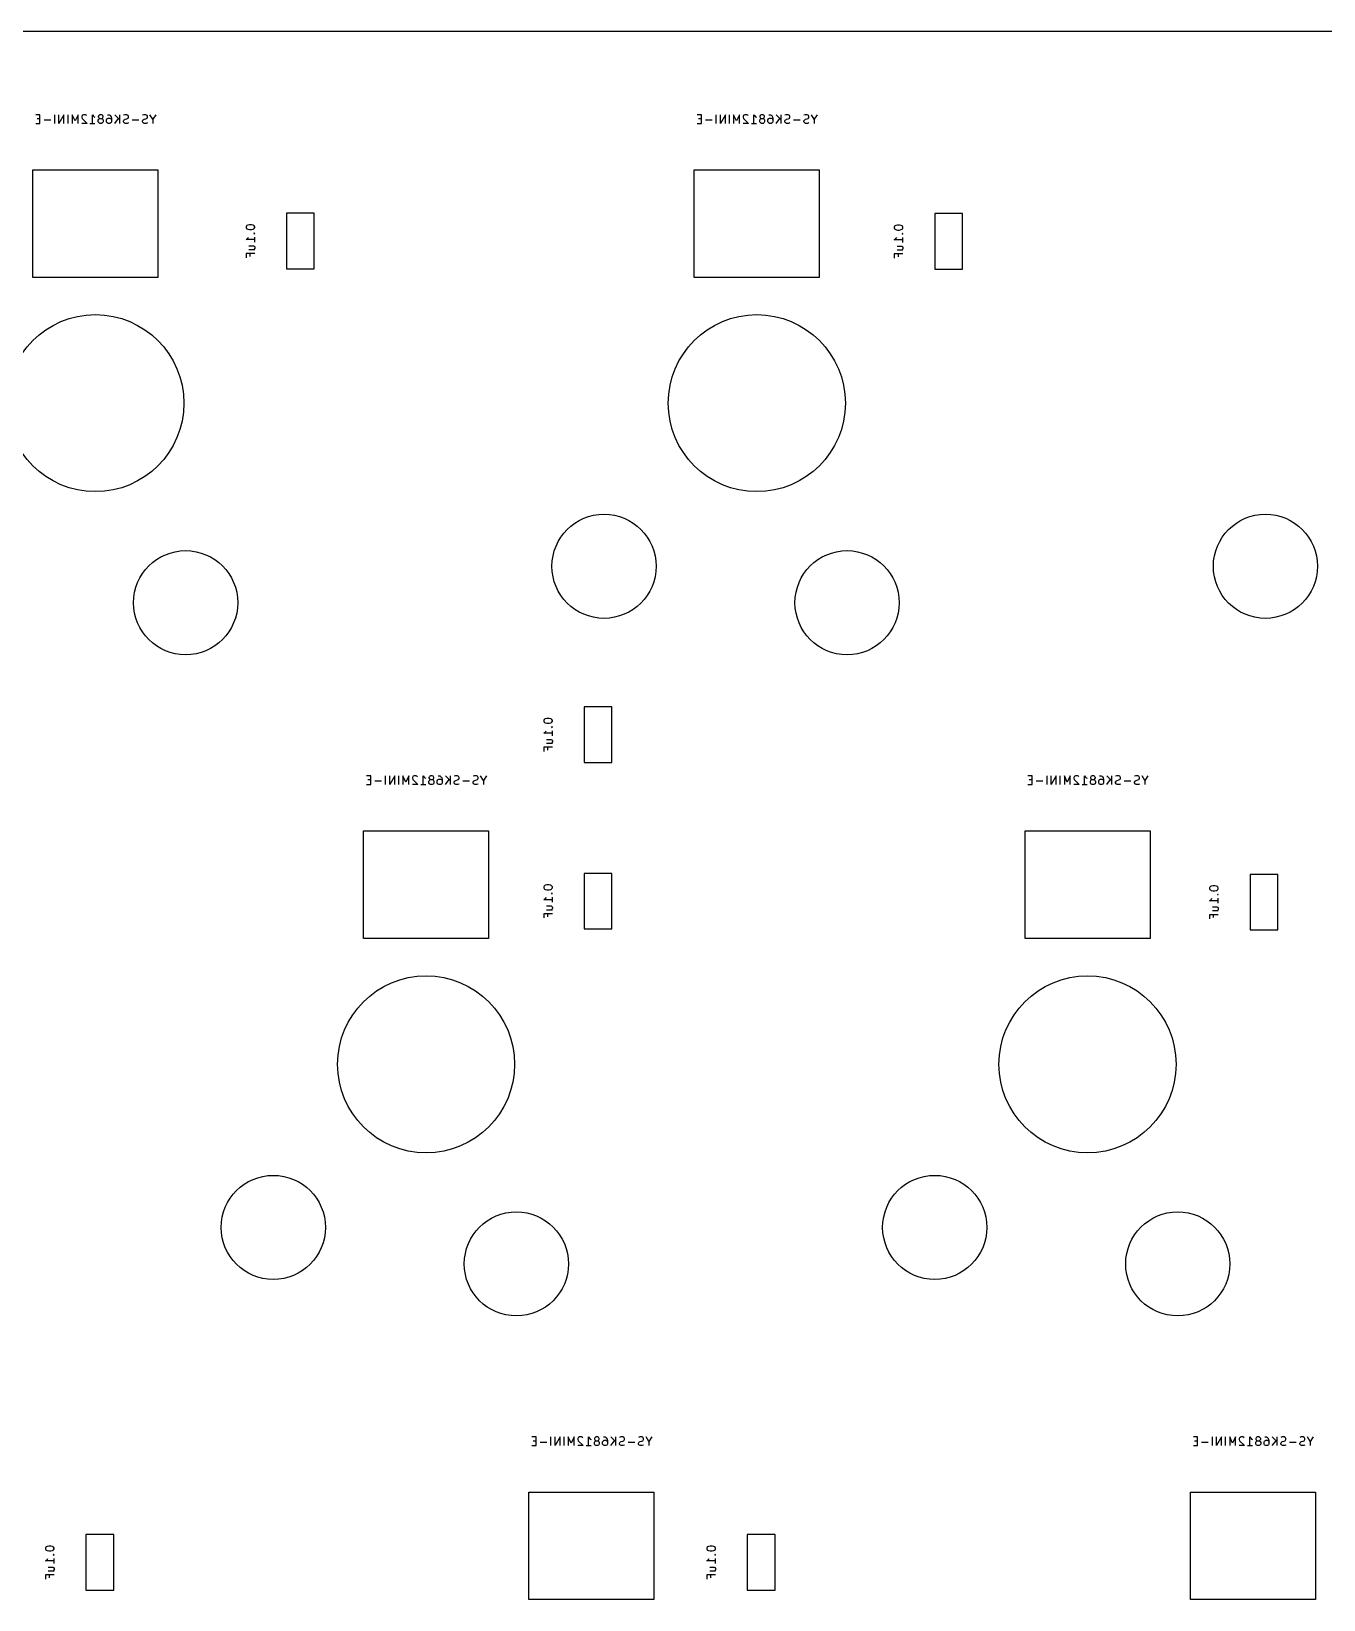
# Model space of a CAD drawing. Header units: millimetres. Extents: x -19 to 311, y -2 to 103.
# Drawn here: x 53.11 to 90.33, y 51.26 to 96.44 of the extents above; entities that cross this region are included whole.
import ezdxf

# ---------------------------------------------------------------- set-up
doc = ezdxf.new("R2010")
doc.units = ezdxf.units.MM
doc.layers.add('B.Fab', color=155, linetype='CONTINUOUS', true_color=0x585d84)
doc.layers.add('Edge.Cuts', color=254, linetype='CONTINUOUS', true_color=0xd0d2cd)

msp = doc.modelspace()

# ---------------------------------------------------------------- linework, layer by layer
at = {"layer": 'B.Fab', "linetype": 'CONTINUOUS'}
for p, q in [((53.359761, 94.043426), (53.240713, 94.043426)), ((53.359761, 93.793426), (53.359761, 94.043426)), ((53.788333, 93.793426), (53.788333, 94.043426)), ((54.050238, 94.043426), (53.907381, 93.793426)), ((53.907381, 93.793426), (53.907381, 94.043426)), ((54.050238, 93.793426), (54.050238, 94.043426)), ((54.169286, 93.793426), (54.169286, 94.043426)), ((54.371666, 93.864854), (54.288333, 94.043426)), ((54.288333, 94.043426), (54.288333, 93.793426)), ((54.455, 94.043426), (54.371666, 93.864854)), ((54.455, 93.793426), (54.455, 94.043426)), ((54.574047, 94.019616), (54.562142, 93.995807)), ((54.562142, 93.995807), (54.562142, 93.971997)), ((54.585952, 94.031521), (54.574047, 94.019616)), ((54.609761, 94.043426), (54.585952, 94.031521)), ((54.669285, 94.043426), (54.609761, 94.043426)), ((54.693095, 94.031521), (54.669285, 94.043426)), ((54.704999, 94.019616), (54.693095, 94.031521)), ((54.871666, 93.793426), (54.871666, 94.043426)), ((54.871666, 94.043426), (54.895475, 94.007711)), ((54.895475, 94.007711), (54.919285, 93.983902)), ((55.050237, 94.019616), (55.038332, 93.995807)), ((55.038332, 93.995807), (55.038332, 93.983902)), ((55.062142, 94.031521), (55.050237, 94.019616)), ((55.085951, 94.043426), (55.062142, 94.031521)), ((55.13357, 94.043426), (55.085951, 94.043426)), ((55.15738, 94.031521), (55.13357, 94.043426)), ((55.169285, 94.019616), (55.15738, 94.031521)), ((55.181189, 93.995807), (55.169285, 94.019616)), ((55.181189, 93.983902), (55.181189, 93.995807)), ((55.300237, 94.043426), (55.347856, 94.043426)), ((55.347856, 94.043426), (55.371665, 94.031521)), ((55.371665, 94.031521), (55.38357, 94.019616)), ((55.38357, 94.019616), (55.40738, 93.983902)), ((55.514523, 94.043426), (55.65738, 93.900569)), ((55.65738, 93.793426), (55.65738, 94.043426)), ((55.800237, 94.043426), (55.764522, 94.031521)), ((55.85976, 94.043426), (55.800237, 94.043426)), ((55.88357, 94.031521), (55.85976, 94.043426)), ((55.895475, 94.019616), (55.88357, 94.031521)), ((55.907379, 93.995807), (55.895475, 94.019616)), ((55.907379, 93.971997), (55.907379, 93.995807)), ((56.347856, 94.043426), (56.312141, 94.031521)), ((56.407379, 94.043426), (56.347856, 94.043426)), ((56.431189, 94.031521), (56.407379, 94.043426)), ((56.443094, 94.019616), (56.431189, 94.031521)), ((56.454998, 93.995807), (56.443094, 94.019616)), ((56.454998, 93.971997), (56.454998, 93.995807)), ((56.609761, 93.912473), (56.526427, 94.043426)), ((56.693094, 94.043426), (56.609761, 93.912473)), ((72.409761, 94.043426), (72.290713, 94.043426)), ((72.409761, 93.793426), (72.409761, 94.043426)), ((72.838333, 93.793426), (72.838333, 94.043426)), ((73.100238, 94.043426), (72.957381, 93.793426)), ((72.957381, 93.793426), (72.957381, 94.043426)), ((73.100238, 93.793426), (73.100238, 94.043426)), ((73.219286, 93.793426), (73.219286, 94.043426)), ((73.421666, 93.864854), (73.338333, 94.043426)), ((73.338333, 94.043426), (73.338333, 93.793426)), ((73.505, 94.043426), (73.421666, 93.864854)), ((73.505, 93.793426), (73.505, 94.043426)), ((73.624047, 94.019616), (73.612142, 93.995807)), ((73.612142, 93.995807), (73.612142, 93.971997)), ((73.635952, 94.031521), (73.624047, 94.019616)), ((73.659761, 94.043426), (73.635952, 94.031521)), ((73.719285, 94.043426), (73.659761, 94.043426)), ((73.743095, 94.031521), (73.719285, 94.043426)), ((73.754999, 94.019616), (73.743095, 94.031521)), ((73.921666, 93.793426), (73.921666, 94.043426)), ((73.921666, 94.043426), (73.945475, 94.007711)), ((73.945475, 94.007711), (73.969285, 93.983902)), ((74.100237, 94.019616), (74.088332, 93.995807)), ((74.088332, 93.995807), (74.088332, 93.983902)), ((74.112142, 94.031521), (74.100237, 94.019616)), ((74.135951, 94.043426), (74.112142, 94.031521)), ((74.18357, 94.043426), (74.135951, 94.043426)), ((74.20738, 94.031521), (74.18357, 94.043426)), ((74.219285, 94.019616), (74.20738, 94.031521)), ((74.231189, 93.995807), (74.219285, 94.019616)), ((74.231189, 93.983902), (74.231189, 93.995807)), ((74.350237, 94.043426), (74.397856, 94.043426)), ((74.397856, 94.043426), (74.421665, 94.031521)), ((74.421665, 94.031521), (74.43357, 94.019616)), ((74.43357, 94.019616), (74.45738, 93.983902)), ((74.564523, 94.043426), (74.70738, 93.900569)), ((74.70738, 93.793426), (74.70738, 94.043426)), ((74.850237, 94.043426), (74.814522, 94.031521)), ((74.90976, 94.043426), (74.850237, 94.043426)), ((74.93357, 94.031521), (74.90976, 94.043426)), ((74.945475, 94.019616), (74.93357, 94.031521)), ((74.957379, 93.995807), (74.945475, 94.019616)), ((74.957379, 93.971997), (74.957379, 93.995807)), ((75.397856, 94.043426), (75.362141, 94.031521)), ((75.457379, 94.043426), (75.397856, 94.043426)), ((75.481189, 94.031521), (75.457379, 94.043426)), ((75.493094, 94.019616), (75.481189, 94.031521)), ((75.504998, 93.995807), (75.493094, 94.019616)), ((75.504998, 93.971997), (75.504998, 93.995807)), ((75.659761, 93.912473), (75.576427, 94.043426)), ((75.743094, 94.043426), (75.659761, 93.912473)), ((53.240713, 93.793426), (53.359761, 93.793426)), ((53.359761, 93.924378), (53.276427, 93.924378)), ((53.669285, 93.888664), (53.478809, 93.888664)), ((54.562142, 93.971997), (54.574047, 93.936283)), ((54.716904, 93.793426), (54.562142, 93.793426)), ((54.574047, 93.936283), (54.716904, 93.793426)), ((54.800237, 93.793426), (54.943094, 93.793426)), ((54.919285, 93.983902), (54.943094, 93.971997)), ((55.038332, 93.983902), (55.050237, 93.960092)), ((55.038332, 93.888664), (55.050237, 93.912473)), ((55.038332, 93.841045), (55.038332, 93.888664)), ((55.050237, 93.817235), (55.038332, 93.841045)), ((55.050237, 93.960092), (55.062142, 93.948188)), ((55.050237, 93.912473), (55.062142, 93.924378)), ((55.062142, 93.80533), (55.050237, 93.817235)), ((55.062142, 93.948188), (55.085951, 93.936283)), ((55.062142, 93.924378), (55.085951, 93.936283)), ((55.085951, 93.793426), (55.062142, 93.80533)), ((55.085951, 93.936283), (55.13357, 93.936283)), ((55.13357, 93.793426), (55.085951, 93.793426)), ((55.13357, 93.936283), (55.15738, 93.948188)), ((55.13357, 93.936283), (55.15738, 93.924378)), ((55.15738, 93.80533), (55.13357, 93.793426)), ((55.15738, 93.948188), (55.169285, 93.960092)), ((55.15738, 93.924378), (55.169285, 93.912473)), ((55.169285, 93.817235), (55.15738, 93.80533)), ((55.169285, 93.960092), (55.181189, 93.983902)), ((55.169285, 93.912473), (55.181189, 93.888664)), ((55.181189, 93.841045), (55.169285, 93.817235)), ((55.181189, 93.888664), (55.181189, 93.841045)), ((55.276427, 93.900569), (55.288332, 93.924378)), ((55.276427, 93.841045), (55.276427, 93.900569)), ((55.288332, 93.817235), (55.276427, 93.841045)), ((55.288332, 93.924378), (55.300237, 93.936283)), ((55.300237, 93.80533), (55.288332, 93.817235)), ((55.300237, 93.936283), (55.324046, 93.948188)), ((55.324046, 93.793426), (55.300237, 93.80533)), ((55.324046, 93.948188), (55.371665, 93.948188)), ((55.371665, 93.793426), (55.324046, 93.793426)), ((55.371665, 93.948188), (55.395475, 93.936283)), ((55.395475, 93.80533), (55.371665, 93.793426)), ((55.395475, 93.936283), (55.40738, 93.924378)), ((55.40738, 93.817235), (55.395475, 93.80533)), ((55.40738, 93.983902), (55.419284, 93.936283)), ((55.40738, 93.924378), (55.419284, 93.900569)), ((55.419284, 93.841045), (55.40738, 93.817235)), ((55.419284, 93.936283), (55.419284, 93.841045)), ((55.514523, 93.793426), (55.621665, 93.936283)), ((55.764522, 93.864854), (55.776427, 93.888664)), ((55.764522, 93.841045), (55.764522, 93.864854)), ((55.776427, 93.817235), (55.764522, 93.841045)), ((55.776427, 93.888664), (55.788332, 93.900569)), ((55.788332, 93.80533), (55.776427, 93.817235)), ((55.788332, 93.900569), (55.812141, 93.912473)), ((55.812141, 93.793426), (55.788332, 93.80533)), ((55.812141, 93.912473), (55.85976, 93.924378)), ((55.871665, 93.793426), (55.812141, 93.793426)), ((55.85976, 93.924378), (55.88357, 93.936283)), ((55.907379, 93.80533), (55.871665, 93.793426)), ((55.88357, 93.936283), (55.895475, 93.948188)), ((55.895475, 93.948188), (55.907379, 93.971997)), ((56.204999, 93.888664), (56.014523, 93.888664)), ((56.312141, 93.864854), (56.324046, 93.888664)), ((56.312141, 93.841045), (56.312141, 93.864854)), ((56.324046, 93.817235), (56.312141, 93.841045)), ((56.324046, 93.888664), (56.335951, 93.900569)), ((56.335951, 93.80533), (56.324046, 93.817235)), ((56.335951, 93.900569), (56.35976, 93.912473)), ((56.35976, 93.793426), (56.335951, 93.80533)), ((56.35976, 93.912473), (56.407379, 93.924378)), ((56.419284, 93.793426), (56.35976, 93.793426)), ((56.407379, 93.924378), (56.431189, 93.936283)), ((56.454998, 93.80533), (56.419284, 93.793426)), ((56.431189, 93.936283), (56.443094, 93.948188)), ((56.443094, 93.948188), (56.454998, 93.971997)), ((56.609761, 93.912473), (56.609761, 93.793426)), ((72.290713, 93.793426), (72.409761, 93.793426)), ((72.409761, 93.924378), (72.326427, 93.924378)), ((72.719285, 93.888664), (72.528809, 93.888664)), ((73.612142, 93.971997), (73.624047, 93.936283)), ((73.766904, 93.793426), (73.612142, 93.793426)), ((73.624047, 93.936283), (73.766904, 93.793426)), ((73.850237, 93.793426), (73.993094, 93.793426)), ((73.969285, 93.983902), (73.993094, 93.971997)), ((74.088332, 93.983902), (74.100237, 93.960092)), ((74.088332, 93.888664), (74.100237, 93.912473)), ((74.088332, 93.841045), (74.088332, 93.888664)), ((74.100237, 93.817235), (74.088332, 93.841045)), ((74.100237, 93.960092), (74.112142, 93.948188)), ((74.100237, 93.912473), (74.112142, 93.924378)), ((74.112142, 93.80533), (74.100237, 93.817235)), ((74.112142, 93.948188), (74.135951, 93.936283)), ((74.112142, 93.924378), (74.135951, 93.936283)), ((74.135951, 93.793426), (74.112142, 93.80533)), ((74.135951, 93.936283), (74.18357, 93.936283)), ((74.18357, 93.793426), (74.135951, 93.793426)), ((74.18357, 93.936283), (74.20738, 93.948188)), ((74.18357, 93.936283), (74.20738, 93.924378)), ((74.20738, 93.80533), (74.18357, 93.793426)), ((74.20738, 93.948188), (74.219285, 93.960092)), ((74.20738, 93.924378), (74.219285, 93.912473)), ((74.219285, 93.817235), (74.20738, 93.80533)), ((74.219285, 93.960092), (74.231189, 93.983902)), ((74.219285, 93.912473), (74.231189, 93.888664)), ((74.231189, 93.841045), (74.219285, 93.817235)), ((74.231189, 93.888664), (74.231189, 93.841045)), ((74.326427, 93.900569), (74.338332, 93.924378)), ((74.326427, 93.841045), (74.326427, 93.900569)), ((74.338332, 93.817235), (74.326427, 93.841045)), ((74.338332, 93.924378), (74.350237, 93.936283)), ((74.350237, 93.80533), (74.338332, 93.817235)), ((74.350237, 93.936283), (74.374046, 93.948188)), ((74.374046, 93.793426), (74.350237, 93.80533)), ((74.374046, 93.948188), (74.421665, 93.948188)), ((74.421665, 93.793426), (74.374046, 93.793426)), ((74.421665, 93.948188), (74.445475, 93.936283)), ((74.445475, 93.80533), (74.421665, 93.793426)), ((74.445475, 93.936283), (74.45738, 93.924378)), ((74.45738, 93.817235), (74.445475, 93.80533)), ((74.45738, 93.983902), (74.469284, 93.936283)), ((74.45738, 93.924378), (74.469284, 93.900569)), ((74.469284, 93.841045), (74.45738, 93.817235)), ((74.469284, 93.936283), (74.469284, 93.841045)), ((74.564523, 93.793426), (74.671665, 93.936283)), ((74.814522, 93.864854), (74.826427, 93.888664)), ((74.814522, 93.841045), (74.814522, 93.864854)), ((74.826427, 93.817235), (74.814522, 93.841045)), ((74.826427, 93.888664), (74.838332, 93.900569)), ((74.838332, 93.80533), (74.826427, 93.817235)), ((74.838332, 93.900569), (74.862141, 93.912473)), ((74.862141, 93.793426), (74.838332, 93.80533)), ((74.862141, 93.912473), (74.90976, 93.924378)), ((74.921665, 93.793426), (74.862141, 93.793426)), ((74.90976, 93.924378), (74.93357, 93.936283)), ((74.957379, 93.80533), (74.921665, 93.793426)), ((74.93357, 93.936283), (74.945475, 93.948188)), ((74.945475, 93.948188), (74.957379, 93.971997)), ((75.254999, 93.888664), (75.064523, 93.888664)), ((75.362141, 93.864854), (75.374046, 93.888664)), ((75.362141, 93.841045), (75.362141, 93.864854)), ((75.374046, 93.817235), (75.362141, 93.841045)), ((75.374046, 93.888664), (75.385951, 93.900569)), ((75.385951, 93.80533), (75.374046, 93.817235)), ((75.385951, 93.900569), (75.40976, 93.912473)), ((75.40976, 93.793426), (75.385951, 93.80533)), ((75.40976, 93.912473), (75.457379, 93.924378)), ((75.469284, 93.793426), (75.40976, 93.793426)), ((75.457379, 93.924378), (75.481189, 93.936283)), ((75.504998, 93.80533), (75.469284, 93.793426)), ((75.481189, 93.936283), (75.493094, 93.948188)), ((75.493094, 93.948188), (75.504998, 93.971997)), ((75.659761, 93.912473), (75.659761, 93.793426)), ((59.306024, 90.839024), (59.294119, 90.815215)), ((59.317929, 90.850929), (59.306024, 90.839024)), ((59.341738, 90.862834), (59.317929, 90.850929)), ((59.389357, 90.874738), (59.341738, 90.862834)), ((59.448881, 90.874738), (59.389357, 90.874738)), ((59.4965, 90.862834), (59.448881, 90.874738)), ((59.52031, 90.850929), (59.4965, 90.862834)), ((59.532215, 90.839024), (59.52031, 90.850929)), ((59.544119, 90.815215), (59.532215, 90.839024)), ((60.460545, 91.2045), (60.460545, 89.6045)), ((61.260545, 91.2045), (60.460545, 91.2045)), ((61.260545, 89.6045), (61.260545, 91.2045)), ((77.975024, 90.828524), (77.963119, 90.804715)), ((77.986929, 90.840429), (77.975024, 90.828524)), ((78.010738, 90.852334), (77.986929, 90.840429)), ((78.058357, 90.864238), (78.010738, 90.852334)), ((78.117881, 90.864238), (78.058357, 90.864238)), ((78.1655, 90.852334), (78.117881, 90.864238)), ((78.18931, 90.840429), (78.1655, 90.852334)), ((78.201215, 90.828524), (78.18931, 90.840429)), ((78.213119, 90.804715), (78.201215, 90.828524)), ((79.129545, 91.194), (79.129545, 89.594)), ((79.929545, 91.194), (79.129545, 91.194)), ((79.929545, 89.594), (79.929545, 91.194)), ((59.294119, 90.815215), (59.294119, 90.791405)), ((59.294119, 90.791405), (59.306024, 90.767596)), ((59.294119, 90.446167), (59.329834, 90.469976)), ((59.544119, 90.446167), (59.294119, 90.446167)), ((59.306024, 90.767596), (59.317929, 90.755691)), ((59.317929, 90.755691), (59.341738, 90.743786)), ((59.329834, 90.469976), (59.353643, 90.493786)), ((59.341738, 90.743786), (59.389357, 90.731881)), ((59.353643, 90.493786), (59.365548, 90.517595)), ((59.389357, 90.731881), (59.448881, 90.731881)), ((59.448881, 90.731881), (59.4965, 90.743786)), ((59.4965, 90.743786), (59.52031, 90.755691)), ((59.52031, 90.755691), (59.532215, 90.767596)), ((59.532215, 90.636643), (59.52031, 90.624739)), ((59.52031, 90.624739), (59.532215, 90.612834)), ((59.52031, 90.624739), (59.544119, 90.624739)), ((59.532215, 90.767596), (59.544119, 90.791405)), ((59.544119, 90.624739), (59.532215, 90.636643)), ((59.532215, 90.612834), (59.544119, 90.624739)), ((59.544119, 90.791405), (59.544119, 90.815215)), ((59.544119, 90.374738), (59.544119, 90.517595)), ((77.963119, 90.804715), (77.963119, 90.780905)), ((77.963119, 90.780905), (77.975024, 90.757096)), ((77.963119, 90.435667), (77.998834, 90.459476)), ((78.213119, 90.435667), (77.963119, 90.435667)), ((77.975024, 90.757096), (77.986929, 90.745191)), ((77.986929, 90.745191), (78.010738, 90.733286)), ((77.998834, 90.459476), (78.022643, 90.483286)), ((78.010738, 90.733286), (78.058357, 90.721381)), ((78.022643, 90.483286), (78.034548, 90.507095)), ((78.058357, 90.721381), (78.117881, 90.721381)), ((78.117881, 90.721381), (78.1655, 90.733286)), ((78.1655, 90.733286), (78.18931, 90.745191)), ((78.18931, 90.745191), (78.201215, 90.757096)), ((78.201215, 90.626143), (78.18931, 90.614239)), ((78.18931, 90.614239), (78.201215, 90.602334)), ((78.18931, 90.614239), (78.213119, 90.614239)), ((78.201215, 90.757096), (78.213119, 90.780905)), ((78.213119, 90.614239), (78.201215, 90.626143)), ((78.201215, 90.602334), (78.213119, 90.614239)), ((78.213119, 90.780905), (78.213119, 90.804715)), ((78.213119, 90.364238), (78.213119, 90.507095)), ((59.544119, 90.041406), (59.294119, 90.041406)), ((59.294119, 90.041406), (59.294119, 89.922358)), ((59.377453, 90.267596), (59.508405, 90.267596)), ((59.377453, 90.160453), (59.544119, 90.160453)), ((59.413167, 89.958072), (59.413167, 90.041406)), ((59.508405, 90.267596), (59.532215, 90.255691)), ((59.532215, 90.172358), (59.52031, 90.160453)), ((59.532215, 90.255691), (59.544119, 90.231881)), ((59.544119, 90.196167), (59.532215, 90.172358)), ((59.544119, 90.231881), (59.544119, 90.196167)), ((78.213119, 90.030906), (77.963119, 90.030906)), ((77.963119, 90.030906), (77.963119, 89.911858)), ((78.046453, 90.257096), (78.177405, 90.257096)), ((78.046453, 90.149953), (78.213119, 90.149953)), ((78.082167, 89.947572), (78.082167, 90.030906)), ((78.177405, 90.257096), (78.201215, 90.245191)), ((78.201215, 90.161858), (78.18931, 90.149953)), ((78.201215, 90.245191), (78.213119, 90.221381)), ((78.213119, 90.185667), (78.201215, 90.161858)), ((78.213119, 90.221381), (78.213119, 90.185667)), ((60.460545, 89.6045), (61.260545, 89.6045)), ((79.129545, 89.594), (79.929545, 89.594)), ((69.033045, 76.9805), (69.033045, 75.3805)), ((69.833045, 76.9805), (69.033045, 76.9805)), ((69.833045, 75.3805), (69.833045, 76.9805)), ((67.878524, 76.615024), (67.866619, 76.591215)), ((67.866619, 76.591215), (67.866619, 76.567405)), ((67.866619, 76.567405), (67.878524, 76.543596)), ((67.890429, 76.626929), (67.878524, 76.615024)), ((67.878524, 76.543596), (67.890429, 76.531691)), ((67.914238, 76.638834), (67.890429, 76.626929)), ((67.890429, 76.531691), (67.914238, 76.519786)), ((67.961857, 76.650738), (67.914238, 76.638834)), ((67.914238, 76.519786), (67.961857, 76.507881)), ((68.021381, 76.650738), (67.961857, 76.650738)), ((67.961857, 76.507881), (68.021381, 76.507881)), ((68.069, 76.638834), (68.021381, 76.650738)), ((68.021381, 76.507881), (68.069, 76.519786)), ((68.09281, 76.626929), (68.069, 76.638834)), ((68.069, 76.519786), (68.09281, 76.531691)), ((68.104715, 76.615024), (68.09281, 76.626929)), ((68.09281, 76.531691), (68.104715, 76.543596)), ((68.104715, 76.412643), (68.09281, 76.400739)), ((68.09281, 76.400739), (68.104715, 76.388834)), ((68.09281, 76.400739), (68.116619, 76.400739)), ((68.116619, 76.591215), (68.104715, 76.615024)), ((68.104715, 76.543596), (68.116619, 76.567405)), ((68.116619, 76.400739), (68.104715, 76.412643)), ((68.104715, 76.388834), (68.116619, 76.400739)), ((68.116619, 76.567405), (68.116619, 76.591215)), ((67.866619, 76.222167), (67.902334, 76.245976)), ((68.116619, 76.222167), (67.866619, 76.222167)), ((67.902334, 76.245976), (67.926143, 76.269786)), ((67.926143, 76.269786), (67.938048, 76.293595)), ((67.949953, 76.043596), (68.080905, 76.043596)), ((67.949953, 75.936453), (68.116619, 75.936453)), ((68.080905, 76.043596), (68.104715, 76.031691)), ((68.104715, 75.948358), (68.09281, 75.936453)), ((68.104715, 76.031691), (68.116619, 76.007881)), ((68.116619, 75.972167), (68.104715, 75.948358)), ((68.116619, 76.150738), (68.116619, 76.293595)), ((68.116619, 76.007881), (68.116619, 75.972167)), ((68.116619, 75.817406), (67.866619, 75.817406)), ((67.866619, 75.817406), (67.866619, 75.698358)), ((67.985667, 75.734072), (67.985667, 75.817406)), ((69.033045, 75.3805), (69.833045, 75.3805)), ((62.884761, 74.993426), (62.765713, 74.993426)), ((62.765713, 74.743426), (62.884761, 74.743426)), ((62.884761, 74.874378), (62.801427, 74.874378)), ((62.884761, 74.743426), (62.884761, 74.993426)), ((63.194285, 74.838664), (63.003809, 74.838664)), ((63.313333, 74.743426), (63.313333, 74.993426)), ((63.575238, 74.993426), (63.432381, 74.743426)), ((63.432381, 74.743426), (63.432381, 74.993426)), ((63.575238, 74.743426), (63.575238, 74.993426)), ((63.694286, 74.743426), (63.694286, 74.993426)), ((63.896666, 74.814854), (63.813333, 74.993426)), ((63.813333, 74.993426), (63.813333, 74.743426)), ((63.98, 74.993426), (63.896666, 74.814854)), ((63.98, 74.743426), (63.98, 74.993426)), ((64.099047, 74.969616), (64.087142, 74.945807)), ((64.087142, 74.945807), (64.087142, 74.921997)), ((64.087142, 74.921997), (64.099047, 74.886283)), ((64.241904, 74.743426), (64.087142, 74.743426)), ((64.110952, 74.981521), (64.099047, 74.969616)), ((64.099047, 74.886283), (64.241904, 74.743426)), ((64.134761, 74.993426), (64.110952, 74.981521)), ((64.194285, 74.993426), (64.134761, 74.993426)), ((64.218095, 74.981521), (64.194285, 74.993426)), ((64.229999, 74.969616), (64.218095, 74.981521)), ((64.325237, 74.743426), (64.468094, 74.743426)), ((64.396666, 74.743426), (64.396666, 74.993426)), ((64.396666, 74.993426), (64.420475, 74.957711)), ((64.420475, 74.957711), (64.444285, 74.933902)), ((64.444285, 74.933902), (64.468094, 74.921997)), ((64.575237, 74.969616), (64.563332, 74.945807)), ((64.563332, 74.945807), (64.563332, 74.933902)), ((64.563332, 74.933902), (64.575237, 74.910092)), ((64.563332, 74.838664), (64.575237, 74.862473)), ((64.563332, 74.791045), (64.563332, 74.838664)), ((64.575237, 74.767235), (64.563332, 74.791045)), ((64.587142, 74.981521), (64.575237, 74.969616)), ((64.575237, 74.910092), (64.587142, 74.898188)), ((64.575237, 74.862473), (64.587142, 74.874378)), ((64.587142, 74.75533), (64.575237, 74.767235)), ((64.610951, 74.993426), (64.587142, 74.981521)), ((64.587142, 74.898188), (64.610951, 74.886283)), ((64.587142, 74.874378), (64.610951, 74.886283)), ((64.610951, 74.743426), (64.587142, 74.75533)), ((64.65857, 74.993426), (64.610951, 74.993426)), ((64.610951, 74.886283), (64.65857, 74.886283)), ((64.65857, 74.743426), (64.610951, 74.743426)), ((64.68238, 74.981521), (64.65857, 74.993426)), ((64.65857, 74.886283), (64.68238, 74.898188)), ((64.65857, 74.886283), (64.68238, 74.874378)), ((64.68238, 74.75533), (64.65857, 74.743426)), ((64.694285, 74.969616), (64.68238, 74.981521)), ((64.68238, 74.898188), (64.694285, 74.910092)), ((64.68238, 74.874378), (64.694285, 74.862473)), ((64.694285, 74.767235), (64.68238, 74.75533)), ((64.706189, 74.945807), (64.694285, 74.969616)), ((64.694285, 74.910092), (64.706189, 74.933902)), ((64.694285, 74.862473), (64.706189, 74.838664)), ((64.706189, 74.791045), (64.694285, 74.767235)), ((64.706189, 74.933902), (64.706189, 74.945807)), ((64.706189, 74.838664), (64.706189, 74.791045)), ((64.801427, 74.850569), (64.813332, 74.874378)), ((64.801427, 74.791045), (64.801427, 74.850569)), ((64.813332, 74.767235), (64.801427, 74.791045)), ((64.813332, 74.874378), (64.825237, 74.886283)), ((64.825237, 74.75533), (64.813332, 74.767235)), ((64.825237, 74.993426), (64.872856, 74.993426)), ((64.825237, 74.886283), (64.849046, 74.898188)), ((64.849046, 74.743426), (64.825237, 74.75533)), ((64.849046, 74.898188), (64.896665, 74.898188)), ((64.896665, 74.743426), (64.849046, 74.743426)), ((64.872856, 74.993426), (64.896665, 74.981521)), ((64.896665, 74.981521), (64.90857, 74.969616)), ((64.896665, 74.898188), (64.920475, 74.886283)), ((64.920475, 74.75533), (64.896665, 74.743426)), ((64.90857, 74.969616), (64.93238, 74.933902)), ((64.920475, 74.886283), (64.93238, 74.874378)), ((64.93238, 74.767235), (64.920475, 74.75533)), ((64.93238, 74.933902), (64.944284, 74.886283)), ((64.93238, 74.874378), (64.944284, 74.850569)), ((64.944284, 74.791045), (64.93238, 74.767235)), ((64.944284, 74.886283), (64.944284, 74.791045)), ((65.039523, 74.993426), (65.18238, 74.850569)), ((65.039523, 74.743426), (65.146665, 74.886283)), ((65.18238, 74.743426), (65.18238, 74.993426)), ((65.325237, 74.993426), (65.289522, 74.981521)), ((65.289522, 74.814854), (65.301427, 74.838664)), ((65.289522, 74.791045), (65.289522, 74.814854)), ((65.301427, 74.767235), (65.289522, 74.791045)), ((65.301427, 74.838664), (65.313332, 74.850569)), ((65.313332, 74.75533), (65.301427, 74.767235)), ((65.313332, 74.850569), (65.337141, 74.862473)), ((65.337141, 74.743426), (65.313332, 74.75533)), ((65.38476, 74.993426), (65.325237, 74.993426)), ((65.337141, 74.862473), (65.38476, 74.874378)), ((65.396665, 74.743426), (65.337141, 74.743426)), ((65.40857, 74.981521), (65.38476, 74.993426)), ((65.38476, 74.874378), (65.40857, 74.886283)), ((65.432379, 74.75533), (65.396665, 74.743426)), ((65.420475, 74.969616), (65.40857, 74.981521)), ((65.40857, 74.886283), (65.420475, 74.898188)), ((65.432379, 74.945807), (65.420475, 74.969616)), ((65.420475, 74.898188), (65.432379, 74.921997)), ((65.432379, 74.921997), (65.432379, 74.945807)), ((65.729999, 74.838664), (65.539523, 74.838664)), ((65.872856, 74.993426), (65.837141, 74.981521)), ((65.837141, 74.814854), (65.849046, 74.838664)), ((65.837141, 74.791045), (65.837141, 74.814854)), ((65.849046, 74.767235), (65.837141, 74.791045)), ((65.849046, 74.838664), (65.860951, 74.850569)), ((65.860951, 74.75533), (65.849046, 74.767235)), ((65.860951, 74.850569), (65.88476, 74.862473)), ((65.88476, 74.743426), (65.860951, 74.75533)), ((65.932379, 74.993426), (65.872856, 74.993426)), ((65.88476, 74.862473), (65.932379, 74.874378)), ((65.944284, 74.743426), (65.88476, 74.743426)), ((65.956189, 74.981521), (65.932379, 74.993426)), ((65.932379, 74.874378), (65.956189, 74.886283)), ((65.979998, 74.75533), (65.944284, 74.743426)), ((65.968094, 74.969616), (65.956189, 74.981521)), ((65.956189, 74.886283), (65.968094, 74.898188)), ((65.979998, 74.945807), (65.968094, 74.969616)), ((65.968094, 74.898188), (65.979998, 74.921997)), ((65.979998, 74.921997), (65.979998, 74.945807)), ((66.134761, 74.862473), (66.051427, 74.993426)), ((66.218094, 74.993426), (66.134761, 74.862473)), ((66.134761, 74.862473), (66.134761, 74.743426)), ((81.934761, 74.993426), (81.815713, 74.993426)), ((81.815713, 74.743426), (81.934761, 74.743426)), ((81.934761, 74.874378), (81.851427, 74.874378)), ((81.934761, 74.743426), (81.934761, 74.993426)), ((82.244285, 74.838664), (82.053809, 74.838664)), ((82.363333, 74.743426), (82.363333, 74.993426)), ((82.625238, 74.993426), (82.482381, 74.743426)), ((82.482381, 74.743426), (82.482381, 74.993426)), ((82.625238, 74.743426), (82.625238, 74.993426)), ((82.744286, 74.743426), (82.744286, 74.993426)), ((82.946666, 74.814854), (82.863333, 74.993426)), ((82.863333, 74.993426), (82.863333, 74.743426)), ((83.03, 74.993426), (82.946666, 74.814854)), ((83.03, 74.743426), (83.03, 74.993426)), ((83.149047, 74.969616), (83.137142, 74.945807)), ((83.137142, 74.945807), (83.137142, 74.921997)), ((83.137142, 74.921997), (83.149047, 74.886283)), ((83.291904, 74.743426), (83.137142, 74.743426)), ((83.160952, 74.981521), (83.149047, 74.969616)), ((83.149047, 74.886283), (83.291904, 74.743426)), ((83.184761, 74.993426), (83.160952, 74.981521)), ((83.244285, 74.993426), (83.184761, 74.993426)), ((83.268095, 74.981521), (83.244285, 74.993426)), ((83.279999, 74.969616), (83.268095, 74.981521)), ((83.375237, 74.743426), (83.518094, 74.743426)), ((83.446666, 74.743426), (83.446666, 74.993426)), ((83.446666, 74.993426), (83.470475, 74.957711)), ((83.470475, 74.957711), (83.494285, 74.933902)), ((83.494285, 74.933902), (83.518094, 74.921997)), ((83.625237, 74.969616), (83.613332, 74.945807)), ((83.613332, 74.945807), (83.613332, 74.933902)), ((83.613332, 74.933902), (83.625237, 74.910092)), ((83.613332, 74.838664), (83.625237, 74.862473)), ((83.613332, 74.791045), (83.613332, 74.838664)), ((83.625237, 74.767235), (83.613332, 74.791045)), ((83.637142, 74.981521), (83.625237, 74.969616)), ((83.625237, 74.910092), (83.637142, 74.898188)), ((83.625237, 74.862473), (83.637142, 74.874378)), ((83.637142, 74.75533), (83.625237, 74.767235)), ((83.660951, 74.993426), (83.637142, 74.981521)), ((83.637142, 74.898188), (83.660951, 74.886283)), ((83.637142, 74.874378), (83.660951, 74.886283)), ((83.660951, 74.743426), (83.637142, 74.75533)), ((83.70857, 74.993426), (83.660951, 74.993426)), ((83.660951, 74.886283), (83.70857, 74.886283)), ((83.70857, 74.743426), (83.660951, 74.743426)), ((83.73238, 74.981521), (83.70857, 74.993426)), ((83.70857, 74.886283), (83.73238, 74.898188)), ((83.70857, 74.886283), (83.73238, 74.874378)), ((83.73238, 74.75533), (83.70857, 74.743426)), ((83.744285, 74.969616), (83.73238, 74.981521)), ((83.73238, 74.898188), (83.744285, 74.910092)), ((83.73238, 74.874378), (83.744285, 74.862473)), ((83.744285, 74.767235), (83.73238, 74.75533)), ((83.756189, 74.945807), (83.744285, 74.969616)), ((83.744285, 74.910092), (83.756189, 74.933902)), ((83.744285, 74.862473), (83.756189, 74.838664)), ((83.756189, 74.791045), (83.744285, 74.767235)), ((83.756189, 74.933902), (83.756189, 74.945807)), ((83.756189, 74.838664), (83.756189, 74.791045)), ((83.851427, 74.850569), (83.863332, 74.874378)), ((83.851427, 74.791045), (83.851427, 74.850569)), ((83.863332, 74.767235), (83.851427, 74.791045)), ((83.863332, 74.874378), (83.875237, 74.886283)), ((83.875237, 74.75533), (83.863332, 74.767235)), ((83.875237, 74.993426), (83.922856, 74.993426)), ((83.875237, 74.886283), (83.899046, 74.898188)), ((83.899046, 74.743426), (83.875237, 74.75533)), ((83.899046, 74.898188), (83.946665, 74.898188)), ((83.946665, 74.743426), (83.899046, 74.743426)), ((83.922856, 74.993426), (83.946665, 74.981521)), ((83.946665, 74.981521), (83.95857, 74.969616)), ((83.946665, 74.898188), (83.970475, 74.886283)), ((83.970475, 74.75533), (83.946665, 74.743426)), ((83.95857, 74.969616), (83.98238, 74.933902)), ((83.970475, 74.886283), (83.98238, 74.874378)), ((83.98238, 74.767235), (83.970475, 74.75533)), ((83.98238, 74.933902), (83.994284, 74.886283)), ((83.98238, 74.874378), (83.994284, 74.850569)), ((83.994284, 74.791045), (83.98238, 74.767235)), ((83.994284, 74.886283), (83.994284, 74.791045)), ((84.089523, 74.993426), (84.23238, 74.850569)), ((84.089523, 74.743426), (84.196665, 74.886283)), ((84.23238, 74.743426), (84.23238, 74.993426)), ((84.375237, 74.993426), (84.339522, 74.981521)), ((84.339522, 74.814854), (84.351427, 74.838664)), ((84.339522, 74.791045), (84.339522, 74.814854)), ((84.351427, 74.767235), (84.339522, 74.791045)), ((84.351427, 74.838664), (84.363332, 74.850569)), ((84.363332, 74.75533), (84.351427, 74.767235)), ((84.363332, 74.850569), (84.387141, 74.862473)), ((84.387141, 74.743426), (84.363332, 74.75533)), ((84.43476, 74.993426), (84.375237, 74.993426)), ((84.387141, 74.862473), (84.43476, 74.874378)), ((84.446665, 74.743426), (84.387141, 74.743426)), ((84.45857, 74.981521), (84.43476, 74.993426)), ((84.43476, 74.874378), (84.45857, 74.886283)), ((84.482379, 74.75533), (84.446665, 74.743426)), ((84.470475, 74.969616), (84.45857, 74.981521)), ((84.45857, 74.886283), (84.470475, 74.898188)), ((84.482379, 74.945807), (84.470475, 74.969616)), ((84.470475, 74.898188), (84.482379, 74.921997)), ((84.482379, 74.921997), (84.482379, 74.945807)), ((84.779999, 74.838664), (84.589523, 74.838664)), ((84.922856, 74.993426), (84.887141, 74.981521)), ((84.887141, 74.814854), (84.899046, 74.838664)), ((84.887141, 74.791045), (84.887141, 74.814854)), ((84.899046, 74.767235), (84.887141, 74.791045)), ((84.899046, 74.838664), (84.910951, 74.850569)), ((84.910951, 74.75533), (84.899046, 74.767235)), ((84.910951, 74.850569), (84.93476, 74.862473)), ((84.93476, 74.743426), (84.910951, 74.75533)), ((84.982379, 74.993426), (84.922856, 74.993426)), ((84.93476, 74.862473), (84.982379, 74.874378)), ((84.994284, 74.743426), (84.93476, 74.743426)), ((85.006189, 74.981521), (84.982379, 74.993426)), ((84.982379, 74.874378), (85.006189, 74.886283)), ((85.029998, 74.75533), (84.994284, 74.743426)), ((85.018094, 74.969616), (85.006189, 74.981521)), ((85.006189, 74.886283), (85.018094, 74.898188)), ((85.029998, 74.945807), (85.018094, 74.969616)), ((85.018094, 74.898188), (85.029998, 74.921997)), ((85.029998, 74.921997), (85.029998, 74.945807)), ((85.184761, 74.862473), (85.101427, 74.993426)), ((85.268094, 74.993426), (85.184761, 74.862473)), ((85.184761, 74.862473), (85.184761, 74.743426)), ((67.961857, 71.851238), (67.914238, 71.839334)), ((68.021381, 71.851238), (67.961857, 71.851238)), ((68.069, 71.839334), (68.021381, 71.851238)), ((69.033045, 72.181), (69.033045, 70.581)), ((69.833045, 72.181), (69.033045, 72.181)), ((69.833045, 70.581), (69.833045, 72.181)), ((88.210045, 72.1545), (88.210045, 70.5545)), ((89.010045, 72.1545), (88.210045, 72.1545)), ((89.010045, 70.5545), (89.010045, 72.1545)), ((67.878524, 71.815524), (67.866619, 71.791715)), ((67.866619, 71.791715), (67.866619, 71.767905)), ((67.866619, 71.767905), (67.878524, 71.744096)), ((67.866619, 71.422667), (67.902334, 71.446476)), ((68.116619, 71.422667), (67.866619, 71.422667)), ((67.890429, 71.827429), (67.878524, 71.815524)), ((67.878524, 71.744096), (67.890429, 71.732191)), ((67.914238, 71.839334), (67.890429, 71.827429)), ((67.890429, 71.732191), (67.914238, 71.720286)), ((67.902334, 71.446476), (67.926143, 71.470286)), ((67.914238, 71.720286), (67.961857, 71.708381)), ((67.926143, 71.470286), (67.938048, 71.494095)), ((67.961857, 71.708381), (68.021381, 71.708381)), ((68.021381, 71.708381), (68.069, 71.720286)), ((68.09281, 71.827429), (68.069, 71.839334)), ((68.069, 71.720286), (68.09281, 71.732191)), ((68.104715, 71.815524), (68.09281, 71.827429)), ((68.09281, 71.732191), (68.104715, 71.744096)), ((68.104715, 71.613143), (68.09281, 71.601239)), ((68.09281, 71.601239), (68.104715, 71.589334)), ((68.09281, 71.601239), (68.116619, 71.601239)), ((68.116619, 71.791715), (68.104715, 71.815524)), ((68.104715, 71.744096), (68.116619, 71.767905)), ((68.116619, 71.601239), (68.104715, 71.613143)), ((68.104715, 71.589334), (68.116619, 71.601239)), ((68.116619, 71.767905), (68.116619, 71.791715)), ((68.116619, 71.351238), (68.116619, 71.494095)), ((87.055524, 71.789024), (87.043619, 71.765215)), ((87.043619, 71.765215), (87.043619, 71.741405)), ((87.043619, 71.741405), (87.055524, 71.717596)), ((87.043619, 71.396167), (87.079334, 71.419976)), ((87.067429, 71.800929), (87.055524, 71.789024)), ((87.055524, 71.717596), (87.067429, 71.705691)), ((87.091238, 71.812834), (87.067429, 71.800929)), ((87.067429, 71.705691), (87.091238, 71.693786)), ((87.079334, 71.419976), (87.103143, 71.443786)), ((87.138857, 71.824738), (87.091238, 71.812834)), ((87.091238, 71.693786), (87.138857, 71.681881)), ((87.103143, 71.443786), (87.115048, 71.467595)), ((87.198381, 71.824738), (87.138857, 71.824738)), ((87.138857, 71.681881), (87.198381, 71.681881)), ((87.246, 71.812834), (87.198381, 71.824738)), ((87.198381, 71.681881), (87.246, 71.693786)), ((87.26981, 71.800929), (87.246, 71.812834)), ((87.246, 71.693786), (87.26981, 71.705691)), ((87.281715, 71.789024), (87.26981, 71.800929)), ((87.26981, 71.705691), (87.281715, 71.717596)), ((87.281715, 71.586643), (87.26981, 71.574739)), ((87.26981, 71.574739), (87.281715, 71.562834)), ((87.26981, 71.574739), (87.293619, 71.574739)), ((87.293619, 71.765215), (87.281715, 71.789024)), ((87.281715, 71.717596), (87.293619, 71.741405)), ((87.293619, 71.574739), (87.281715, 71.586643)), ((87.281715, 71.562834), (87.293619, 71.574739)), ((87.293619, 71.741405), (87.293619, 71.765215)), ((87.293619, 71.324738), (87.293619, 71.467595)), ((68.116619, 71.017906), (67.866619, 71.017906)), ((67.866619, 71.017906), (67.866619, 70.898858)), ((67.949953, 71.244096), (68.080905, 71.244096)), ((67.949953, 71.136953), (68.116619, 71.136953)), ((67.985667, 70.934572), (67.985667, 71.017906)), ((68.080905, 71.244096), (68.104715, 71.232191)), ((68.104715, 71.148858), (68.09281, 71.136953)), ((68.104715, 71.232191), (68.116619, 71.208381)), ((68.116619, 71.172667), (68.104715, 71.148858)), ((68.116619, 71.208381), (68.116619, 71.172667)), ((87.293619, 71.396167), (87.043619, 71.396167)), ((87.293619, 70.991406), (87.043619, 70.991406)), ((87.043619, 70.991406), (87.043619, 70.872358)), ((87.126953, 71.217596), (87.257905, 71.217596)), ((87.126953, 71.110453), (87.293619, 71.110453)), ((87.162667, 70.908072), (87.162667, 70.991406)), ((87.257905, 71.217596), (87.281715, 71.205691)), ((87.281715, 71.122358), (87.26981, 71.110453)), ((87.281715, 71.205691), (87.293619, 71.181881)), ((87.293619, 71.146167), (87.281715, 71.122358)), ((87.293619, 71.181881), (87.293619, 71.146167)), ((69.033045, 70.581), (69.833045, 70.581)), ((88.210045, 70.5545), (89.010045, 70.5545)), ((67.647261, 55.943426), (67.528213, 55.943426)), ((67.528213, 55.693426), (67.647261, 55.693426)), ((67.647261, 55.824378), (67.563927, 55.824378)), ((67.647261, 55.693426), (67.647261, 55.943426)), ((67.956785, 55.788664), (67.766309, 55.788664)), ((68.075833, 55.693426), (68.075833, 55.943426)), ((68.337738, 55.943426), (68.194881, 55.693426)), ((68.194881, 55.693426), (68.194881, 55.943426)), ((68.337738, 55.693426), (68.337738, 55.943426)), ((68.456786, 55.693426), (68.456786, 55.943426)), ((68.659166, 55.764854), (68.575833, 55.943426)), ((68.575833, 55.943426), (68.575833, 55.693426)), ((68.7425, 55.943426), (68.659166, 55.764854)), ((68.7425, 55.693426), (68.7425, 55.943426)), ((68.861547, 55.919616), (68.849642, 55.895807)), ((68.849642, 55.895807), (68.849642, 55.871997)), ((68.849642, 55.871997), (68.861547, 55.836283)), ((69.004404, 55.693426), (68.849642, 55.693426)), ((68.873452, 55.931521), (68.861547, 55.919616)), ((68.861547, 55.836283), (69.004404, 55.693426)), ((68.897261, 55.943426), (68.873452, 55.931521)), ((68.956785, 55.943426), (68.897261, 55.943426)), ((68.980595, 55.931521), (68.956785, 55.943426)), ((68.992499, 55.919616), (68.980595, 55.931521)), ((69.087737, 55.693426), (69.230594, 55.693426)), ((69.159166, 55.693426), (69.159166, 55.943426)), ((69.159166, 55.943426), (69.182975, 55.907711)), ((69.182975, 55.907711), (69.206785, 55.883902)), ((69.206785, 55.883902), (69.230594, 55.871997)), ((69.337737, 55.919616), (69.325832, 55.895807)), ((69.325832, 55.895807), (69.325832, 55.883902)), ((69.325832, 55.883902), (69.337737, 55.860092)), ((69.325832, 55.788664), (69.337737, 55.812473)), ((69.325832, 55.741045), (69.325832, 55.788664)), ((69.337737, 55.717235), (69.325832, 55.741045)), ((69.349642, 55.931521), (69.337737, 55.919616)), ((69.337737, 55.860092), (69.349642, 55.848188)), ((69.337737, 55.812473), (69.349642, 55.824378)), ((69.349642, 55.70533), (69.337737, 55.717235)), ((69.373451, 55.943426), (69.349642, 55.931521)), ((69.349642, 55.848188), (69.373451, 55.836283)), ((69.349642, 55.824378), (69.373451, 55.836283)), ((69.373451, 55.693426), (69.349642, 55.70533)), ((69.42107, 55.943426), (69.373451, 55.943426)), ((69.373451, 55.836283), (69.42107, 55.836283)), ((69.42107, 55.693426), (69.373451, 55.693426)), ((69.44488, 55.931521), (69.42107, 55.943426)), ((69.42107, 55.836283), (69.44488, 55.848188)), ((69.42107, 55.836283), (69.44488, 55.824378)), ((69.44488, 55.70533), (69.42107, 55.693426)), ((69.456785, 55.919616), (69.44488, 55.931521)), ((69.44488, 55.848188), (69.456785, 55.860092)), ((69.44488, 55.824378), (69.456785, 55.812473)), ((69.456785, 55.717235), (69.44488, 55.70533)), ((69.468689, 55.895807), (69.456785, 55.919616)), ((69.456785, 55.860092), (69.468689, 55.883902)), ((69.456785, 55.812473), (69.468689, 55.788664)), ((69.468689, 55.741045), (69.456785, 55.717235)), ((69.468689, 55.883902), (69.468689, 55.895807)), ((69.468689, 55.788664), (69.468689, 55.741045)), ((69.563927, 55.800569), (69.575832, 55.824378)), ((69.563927, 55.741045), (69.563927, 55.800569)), ((69.575832, 55.717235), (69.563927, 55.741045)), ((69.575832, 55.824378), (69.587737, 55.836283)), ((69.587737, 55.70533), (69.575832, 55.717235)), ((69.587737, 55.943426), (69.635356, 55.943426)), ((69.587737, 55.836283), (69.611546, 55.848188)), ((69.611546, 55.693426), (69.587737, 55.70533)), ((69.611546, 55.848188), (69.659165, 55.848188)), ((69.659165, 55.693426), (69.611546, 55.693426)), ((69.635356, 55.943426), (69.659165, 55.931521)), ((69.659165, 55.931521), (69.67107, 55.919616)), ((69.659165, 55.848188), (69.682975, 55.836283)), ((69.682975, 55.70533), (69.659165, 55.693426)), ((69.67107, 55.919616), (69.69488, 55.883902)), ((69.682975, 55.836283), (69.69488, 55.824378)), ((69.69488, 55.717235), (69.682975, 55.70533)), ((69.69488, 55.883902), (69.706784, 55.836283)), ((69.69488, 55.824378), (69.706784, 55.800569)), ((69.706784, 55.741045), (69.69488, 55.717235)), ((69.706784, 55.836283), (69.706784, 55.741045)), ((69.802023, 55.943426), (69.94488, 55.800569)), ((69.802023, 55.693426), (69.909165, 55.836283)), ((69.94488, 55.693426), (69.94488, 55.943426)), ((70.087737, 55.943426), (70.052022, 55.931521)), ((70.052022, 55.764854), (70.063927, 55.788664)), ((70.052022, 55.741045), (70.052022, 55.764854)), ((70.063927, 55.717235), (70.052022, 55.741045)), ((70.063927, 55.788664), (70.075832, 55.800569)), ((70.075832, 55.70533), (70.063927, 55.717235)), ((70.075832, 55.800569), (70.099641, 55.812473)), ((70.099641, 55.693426), (70.075832, 55.70533)), ((70.14726, 55.943426), (70.087737, 55.943426)), ((70.099641, 55.812473), (70.14726, 55.824378)), ((70.159165, 55.693426), (70.099641, 55.693426)), ((70.17107, 55.931521), (70.14726, 55.943426)), ((70.14726, 55.824378), (70.17107, 55.836283)), ((70.194879, 55.70533), (70.159165, 55.693426)), ((70.182975, 55.919616), (70.17107, 55.931521)), ((70.17107, 55.836283), (70.182975, 55.848188)), ((70.194879, 55.895807), (70.182975, 55.919616)), ((70.182975, 55.848188), (70.194879, 55.871997)), ((70.194879, 55.871997), (70.194879, 55.895807)), ((70.492499, 55.788664), (70.302023, 55.788664)), ((70.635356, 55.943426), (70.599641, 55.931521)), ((70.599641, 55.764854), (70.611546, 55.788664)), ((70.599641, 55.741045), (70.599641, 55.764854)), ((70.611546, 55.717235), (70.599641, 55.741045)), ((70.611546, 55.788664), (70.623451, 55.800569)), ((70.623451, 55.70533), (70.611546, 55.717235)), ((70.623451, 55.800569), (70.64726, 55.812473)), ((70.64726, 55.693426), (70.623451, 55.70533)), ((70.694879, 55.943426), (70.635356, 55.943426)), ((70.64726, 55.812473), (70.694879, 55.824378)), ((70.706784, 55.693426), (70.64726, 55.693426)), ((70.718689, 55.931521), (70.694879, 55.943426)), ((70.694879, 55.824378), (70.718689, 55.836283)), ((70.742498, 55.70533), (70.706784, 55.693426)), ((70.730594, 55.919616), (70.718689, 55.931521)), ((70.718689, 55.836283), (70.730594, 55.848188)), ((70.742498, 55.895807), (70.730594, 55.919616)), ((70.730594, 55.848188), (70.742498, 55.871997)), ((70.742498, 55.871997), (70.742498, 55.895807)), ((70.897261, 55.812473), (70.813927, 55.943426)), ((70.980594, 55.943426), (70.897261, 55.812473)), ((70.897261, 55.812473), (70.897261, 55.693426)), ((86.697261, 55.943426), (86.578213, 55.943426)), ((86.578213, 55.693426), (86.697261, 55.693426)), ((86.697261, 55.824378), (86.613927, 55.824378)), ((86.697261, 55.693426), (86.697261, 55.943426)), ((87.006785, 55.788664), (86.816309, 55.788664)), ((87.125833, 55.693426), (87.125833, 55.943426)), ((87.387738, 55.943426), (87.244881, 55.693426)), ((87.244881, 55.693426), (87.244881, 55.943426)), ((87.387738, 55.693426), (87.387738, 55.943426)), ((87.506786, 55.693426), (87.506786, 55.943426)), ((87.709166, 55.764854), (87.625833, 55.943426)), ((87.625833, 55.943426), (87.625833, 55.693426)), ((87.7925, 55.943426), (87.709166, 55.764854)), ((87.7925, 55.693426), (87.7925, 55.943426)), ((87.911547, 55.919616), (87.899642, 55.895807)), ((87.899642, 55.895807), (87.899642, 55.871997)), ((87.899642, 55.871997), (87.911547, 55.836283)), ((88.054404, 55.693426), (87.899642, 55.693426)), ((87.923452, 55.931521), (87.911547, 55.919616)), ((87.911547, 55.836283), (88.054404, 55.693426)), ((87.947261, 55.943426), (87.923452, 55.931521)), ((88.006785, 55.943426), (87.947261, 55.943426)), ((88.030595, 55.931521), (88.006785, 55.943426)), ((88.042499, 55.919616), (88.030595, 55.931521)), ((88.137737, 55.693426), (88.280594, 55.693426)), ((88.209166, 55.693426), (88.209166, 55.943426)), ((88.209166, 55.943426), (88.232975, 55.907711)), ((88.232975, 55.907711), (88.256785, 55.883902)), ((88.256785, 55.883902), (88.280594, 55.871997)), ((88.387737, 55.919616), (88.375832, 55.895807)), ((88.375832, 55.895807), (88.375832, 55.883902)), ((88.375832, 55.883902), (88.387737, 55.860092)), ((88.375832, 55.788664), (88.387737, 55.812473)), ((88.375832, 55.741045), (88.375832, 55.788664)), ((88.387737, 55.717235), (88.375832, 55.741045)), ((88.399642, 55.931521), (88.387737, 55.919616)), ((88.387737, 55.860092), (88.399642, 55.848188)), ((88.387737, 55.812473), (88.399642, 55.824378)), ((88.399642, 55.70533), (88.387737, 55.717235)), ((88.423451, 55.943426), (88.399642, 55.931521)), ((88.399642, 55.848188), (88.423451, 55.836283)), ((88.399642, 55.824378), (88.423451, 55.836283)), ((88.423451, 55.693426), (88.399642, 55.70533)), ((88.47107, 55.943426), (88.423451, 55.943426)), ((88.423451, 55.836283), (88.47107, 55.836283)), ((88.47107, 55.693426), (88.423451, 55.693426)), ((88.49488, 55.931521), (88.47107, 55.943426)), ((88.47107, 55.836283), (88.49488, 55.848188)), ((88.47107, 55.836283), (88.49488, 55.824378)), ((88.49488, 55.70533), (88.47107, 55.693426)), ((88.506785, 55.919616), (88.49488, 55.931521)), ((88.49488, 55.848188), (88.506785, 55.860092)), ((88.49488, 55.824378), (88.506785, 55.812473)), ((88.506785, 55.717235), (88.49488, 55.70533)), ((88.518689, 55.895807), (88.506785, 55.919616)), ((88.506785, 55.860092), (88.518689, 55.883902)), ((88.506785, 55.812473), (88.518689, 55.788664)), ((88.518689, 55.741045), (88.506785, 55.717235)), ((88.518689, 55.883902), (88.518689, 55.895807)), ((88.518689, 55.788664), (88.518689, 55.741045)), ((88.613927, 55.800569), (88.625832, 55.824378)), ((88.613927, 55.741045), (88.613927, 55.800569)), ((88.625832, 55.717235), (88.613927, 55.741045)), ((88.625832, 55.824378), (88.637737, 55.836283)), ((88.637737, 55.70533), (88.625832, 55.717235)), ((88.637737, 55.943426), (88.685356, 55.943426)), ((88.637737, 55.836283), (88.661546, 55.848188)), ((88.661546, 55.693426), (88.637737, 55.70533)), ((88.661546, 55.848188), (88.709165, 55.848188)), ((88.709165, 55.693426), (88.661546, 55.693426)), ((88.685356, 55.943426), (88.709165, 55.931521)), ((88.709165, 55.931521), (88.72107, 55.919616)), ((88.709165, 55.848188), (88.732975, 55.836283)), ((88.732975, 55.70533), (88.709165, 55.693426)), ((88.72107, 55.919616), (88.74488, 55.883902)), ((88.732975, 55.836283), (88.74488, 55.824378)), ((88.74488, 55.717235), (88.732975, 55.70533)), ((88.74488, 55.883902), (88.756784, 55.836283)), ((88.74488, 55.824378), (88.756784, 55.800569)), ((88.756784, 55.741045), (88.74488, 55.717235)), ((88.756784, 55.836283), (88.756784, 55.741045)), ((88.852023, 55.943426), (88.99488, 55.800569)), ((88.852023, 55.693426), (88.959165, 55.836283)), ((88.99488, 55.693426), (88.99488, 55.943426)), ((89.137737, 55.943426), (89.102022, 55.931521)), ((89.102022, 55.764854), (89.113927, 55.788664)), ((89.102022, 55.741045), (89.102022, 55.764854)), ((89.113927, 55.717235), (89.102022, 55.741045)), ((89.113927, 55.788664), (89.125832, 55.800569)), ((89.125832, 55.70533), (89.113927, 55.717235)), ((89.125832, 55.800569), (89.149641, 55.812473)), ((89.149641, 55.693426), (89.125832, 55.70533)), ((89.19726, 55.943426), (89.137737, 55.943426)), ((89.149641, 55.812473), (89.19726, 55.824378)), ((89.209165, 55.693426), (89.149641, 55.693426)), ((89.22107, 55.931521), (89.19726, 55.943426)), ((89.19726, 55.824378), (89.22107, 55.836283)), ((89.244879, 55.70533), (89.209165, 55.693426)), ((89.232975, 55.919616), (89.22107, 55.931521)), ((89.22107, 55.836283), (89.232975, 55.848188)), ((89.244879, 55.895807), (89.232975, 55.919616)), ((89.232975, 55.848188), (89.244879, 55.871997)), ((89.244879, 55.871997), (89.244879, 55.895807)), ((89.542499, 55.788664), (89.352023, 55.788664)), ((89.685356, 55.943426), (89.649641, 55.931521)), ((89.649641, 55.764854), (89.661546, 55.788664)), ((89.649641, 55.741045), (89.649641, 55.764854)), ((89.661546, 55.717235), (89.649641, 55.741045)), ((89.661546, 55.788664), (89.673451, 55.800569)), ((89.673451, 55.70533), (89.661546, 55.717235)), ((89.673451, 55.800569), (89.69726, 55.812473)), ((89.69726, 55.693426), (89.673451, 55.70533)), ((89.744879, 55.943426), (89.685356, 55.943426)), ((89.69726, 55.812473), (89.744879, 55.824378)), ((89.756784, 55.693426), (89.69726, 55.693426)), ((89.768689, 55.931521), (89.744879, 55.943426)), ((89.744879, 55.824378), (89.768689, 55.836283)), ((89.792498, 55.70533), (89.756784, 55.693426)), ((89.780594, 55.919616), (89.768689, 55.931521)), ((89.768689, 55.836283), (89.780594, 55.848188)), ((89.792498, 55.895807), (89.780594, 55.919616)), ((89.780594, 55.848188), (89.792498, 55.871997)), ((89.792498, 55.871997), (89.792498, 55.895807)), ((89.947261, 55.812473), (89.863927, 55.943426)), ((90.030594, 55.943426), (89.947261, 55.812473)), ((89.947261, 55.812473), (89.947261, 55.693426)), ((54.682045, 53.131), (54.682045, 51.531)), ((55.482045, 53.131), (54.682045, 53.131)), ((55.482045, 51.531), (55.482045, 53.131)), ((73.732045, 53.131), (73.732045, 51.531)), ((74.532045, 53.131), (73.732045, 53.131)), ((74.532045, 51.531), (74.532045, 53.131)), ((53.527524, 52.765524), (53.515619, 52.741715)), ((53.515619, 52.741715), (53.515619, 52.717905)), ((53.515619, 52.717905), (53.527524, 52.694096)), ((53.539429, 52.777429), (53.527524, 52.765524)), ((53.527524, 52.694096), (53.539429, 52.682191)), ((53.563238, 52.789334), (53.539429, 52.777429)), ((53.539429, 52.682191), (53.563238, 52.670286)), ((53.551334, 52.396476), (53.575143, 52.420286)), ((53.610857, 52.801238), (53.563238, 52.789334)), ((53.563238, 52.670286), (53.610857, 52.658381)), ((53.575143, 52.420286), (53.587048, 52.444095)), ((53.670381, 52.801238), (53.610857, 52.801238)), ((53.610857, 52.658381), (53.670381, 52.658381)), ((53.718, 52.789334), (53.670381, 52.801238)), ((53.670381, 52.658381), (53.718, 52.670286)), ((53.74181, 52.777429), (53.718, 52.789334)), ((53.718, 52.670286), (53.74181, 52.682191)), ((53.753715, 52.765524), (53.74181, 52.777429)), ((53.74181, 52.682191), (53.753715, 52.694096)), ((53.753715, 52.563143), (53.74181, 52.551239)), ((53.74181, 52.551239), (53.753715, 52.539334)), ((53.74181, 52.551239), (53.765619, 52.551239)), ((53.765619, 52.741715), (53.753715, 52.765524)), ((53.753715, 52.694096), (53.765619, 52.717905)), ((53.765619, 52.551239), (53.753715, 52.563143)), ((53.753715, 52.539334), (53.765619, 52.551239)), ((53.765619, 52.717905), (53.765619, 52.741715)), ((53.765619, 52.301238), (53.765619, 52.444095)), ((72.577524, 52.765524), (72.565619, 52.741715)), ((72.565619, 52.741715), (72.565619, 52.717905)), ((72.565619, 52.717905), (72.577524, 52.694096)), ((72.589429, 52.777429), (72.577524, 52.765524)), ((72.577524, 52.694096), (72.589429, 52.682191)), ((72.613238, 52.789334), (72.589429, 52.777429)), ((72.589429, 52.682191), (72.613238, 52.670286)), ((72.601334, 52.396476), (72.625143, 52.420286)), ((72.660857, 52.801238), (72.613238, 52.789334)), ((72.613238, 52.670286), (72.660857, 52.658381)), ((72.625143, 52.420286), (72.637048, 52.444095)), ((72.720381, 52.801238), (72.660857, 52.801238)), ((72.660857, 52.658381), (72.720381, 52.658381)), ((72.768, 52.789334), (72.720381, 52.801238)), ((72.720381, 52.658381), (72.768, 52.670286)), ((72.79181, 52.777429), (72.768, 52.789334)), ((72.768, 52.670286), (72.79181, 52.682191)), ((72.803715, 52.765524), (72.79181, 52.777429)), ((72.79181, 52.682191), (72.803715, 52.694096)), ((72.803715, 52.563143), (72.79181, 52.551239)), ((72.79181, 52.551239), (72.803715, 52.539334)), ((72.79181, 52.551239), (72.815619, 52.551239)), ((72.815619, 52.741715), (72.803715, 52.765524)), ((72.803715, 52.694096), (72.815619, 52.717905)), ((72.815619, 52.551239), (72.803715, 52.563143)), ((72.803715, 52.539334), (72.815619, 52.551239)), ((72.815619, 52.717905), (72.815619, 52.741715)), ((72.815619, 52.301238), (72.815619, 52.444095)), ((53.515619, 52.372667), (53.551334, 52.396476)), ((53.765619, 52.372667), (53.515619, 52.372667)), ((53.765619, 51.967906), (53.515619, 51.967906)), ((53.515619, 51.967906), (53.515619, 51.848858)), ((53.598953, 52.194096), (53.729905, 52.194096)), ((53.598953, 52.086953), (53.765619, 52.086953)), ((53.634667, 51.884572), (53.634667, 51.967906)), ((53.729905, 52.194096), (53.753715, 52.182191)), ((53.753715, 52.098858), (53.74181, 52.086953)), ((53.753715, 52.182191), (53.765619, 52.158381)), ((53.765619, 52.122667), (53.753715, 52.098858)), ((53.765619, 52.158381), (53.765619, 52.122667)), ((72.565619, 52.372667), (72.601334, 52.396476)), ((72.815619, 52.372667), (72.565619, 52.372667)), ((72.815619, 51.967906), (72.565619, 51.967906)), ((72.565619, 51.967906), (72.565619, 51.848858)), ((72.648953, 52.194096), (72.779905, 52.194096)), ((72.648953, 52.086953), (72.815619, 52.086953)), ((72.684667, 51.884572), (72.684667, 51.967906)), ((72.779905, 52.194096), (72.803715, 52.182191)), ((72.803715, 52.098858), (72.79181, 52.086953)), ((72.803715, 52.182191), (72.815619, 52.158381)), ((72.815619, 52.122667), (72.803715, 52.098858)), ((72.815619, 52.158381), (72.815619, 52.122667)), ((54.682045, 51.531), (55.482045, 51.531)), ((73.732045, 51.531), (74.532045, 51.531))]:
    msp.add_line(p, q, dxfattribs=at)
at = {"layer": 'B.Fab'}
for centre, radius in [((54.955045, 85.732), 2.549999), ((74.005045, 85.732), 2.549999), ((69.605045, 81.032), 1.499999), ((88.655045, 81.032), 1.499999), ((57.555045, 79.982), 1.499999), ((76.605045, 79.982), 1.499999), ((64.480045, 66.682), 2.549999), ((83.530045, 66.682), 2.549999), ((60.080045, 61.982), 1.499999), ((79.130045, 61.982), 1.499999), ((67.080045, 60.932), 1.499999), ((86.130045, 60.932), 1.499999)]:
    msp.add_circle(centre, radius, dxfattribs=at)
at = {"layer": 'Edge.Cuts', "linetype": 'CONTINUOUS'}
for p, q in [((102.88, 96.445), (-13.490002, 96.445)), ((53.155, 92.457), (56.755, 92.457)), ((53.155, 89.357), (53.155, 92.457)), ((56.755, 92.457), (56.755, 89.357)), ((72.205, 92.457), (75.805, 92.457)), ((72.205, 89.357), (72.205, 92.457)), ((75.805, 92.457), (75.805, 89.357)), ((56.755, 89.357), (53.155, 89.357)), ((75.805, 89.357), (72.205, 89.357)), ((62.68, 73.407), (66.28, 73.407)), ((62.68, 70.307), (62.68, 73.407)), ((66.28, 73.407), (66.28, 70.307)), ((81.73, 73.407), (85.33, 73.407)), ((81.73, 70.307), (81.73, 73.407)), ((85.33, 73.407), (85.33, 70.307)), ((66.28, 70.307), (62.68, 70.307)), ((85.33, 70.307), (81.73, 70.307)), ((67.4425, 54.357), (71.0425, 54.357)), ((67.4425, 51.257), (67.4425, 54.357)), ((71.0425, 54.357), (71.0425, 51.257)), ((86.4925, 54.357), (90.0925, 54.357)), ((86.4925, 51.257), (86.4925, 54.357)), ((90.0925, 54.357), (90.0925, 51.257)), ((71.0425, 51.257), (67.4425, 51.257)), ((90.0925, 51.257), (86.4925, 51.257))]:
    msp.add_line(p, q, dxfattribs=at)
at = {"layer": 'Edge.Cuts'}
for centre, radius in [((54.955045, 85.732), 2.549999), ((74.005045, 85.732), 2.549999), ((69.605045, 81.032), 1.499999), ((88.655045, 81.032), 1.499999), ((57.555045, 79.982), 1.499999), ((76.605045, 79.982), 1.499999), ((64.480045, 66.682), 2.549999), ((83.530045, 66.682), 2.549999), ((60.080045, 61.982), 1.499999), ((79.130045, 61.982), 1.499999), ((67.080045, 60.932), 1.499999), ((86.130045, 60.932), 1.499999)]:
    msp.add_circle(centre, radius, dxfattribs=at)

doc.saveas('drawing.dxf')
